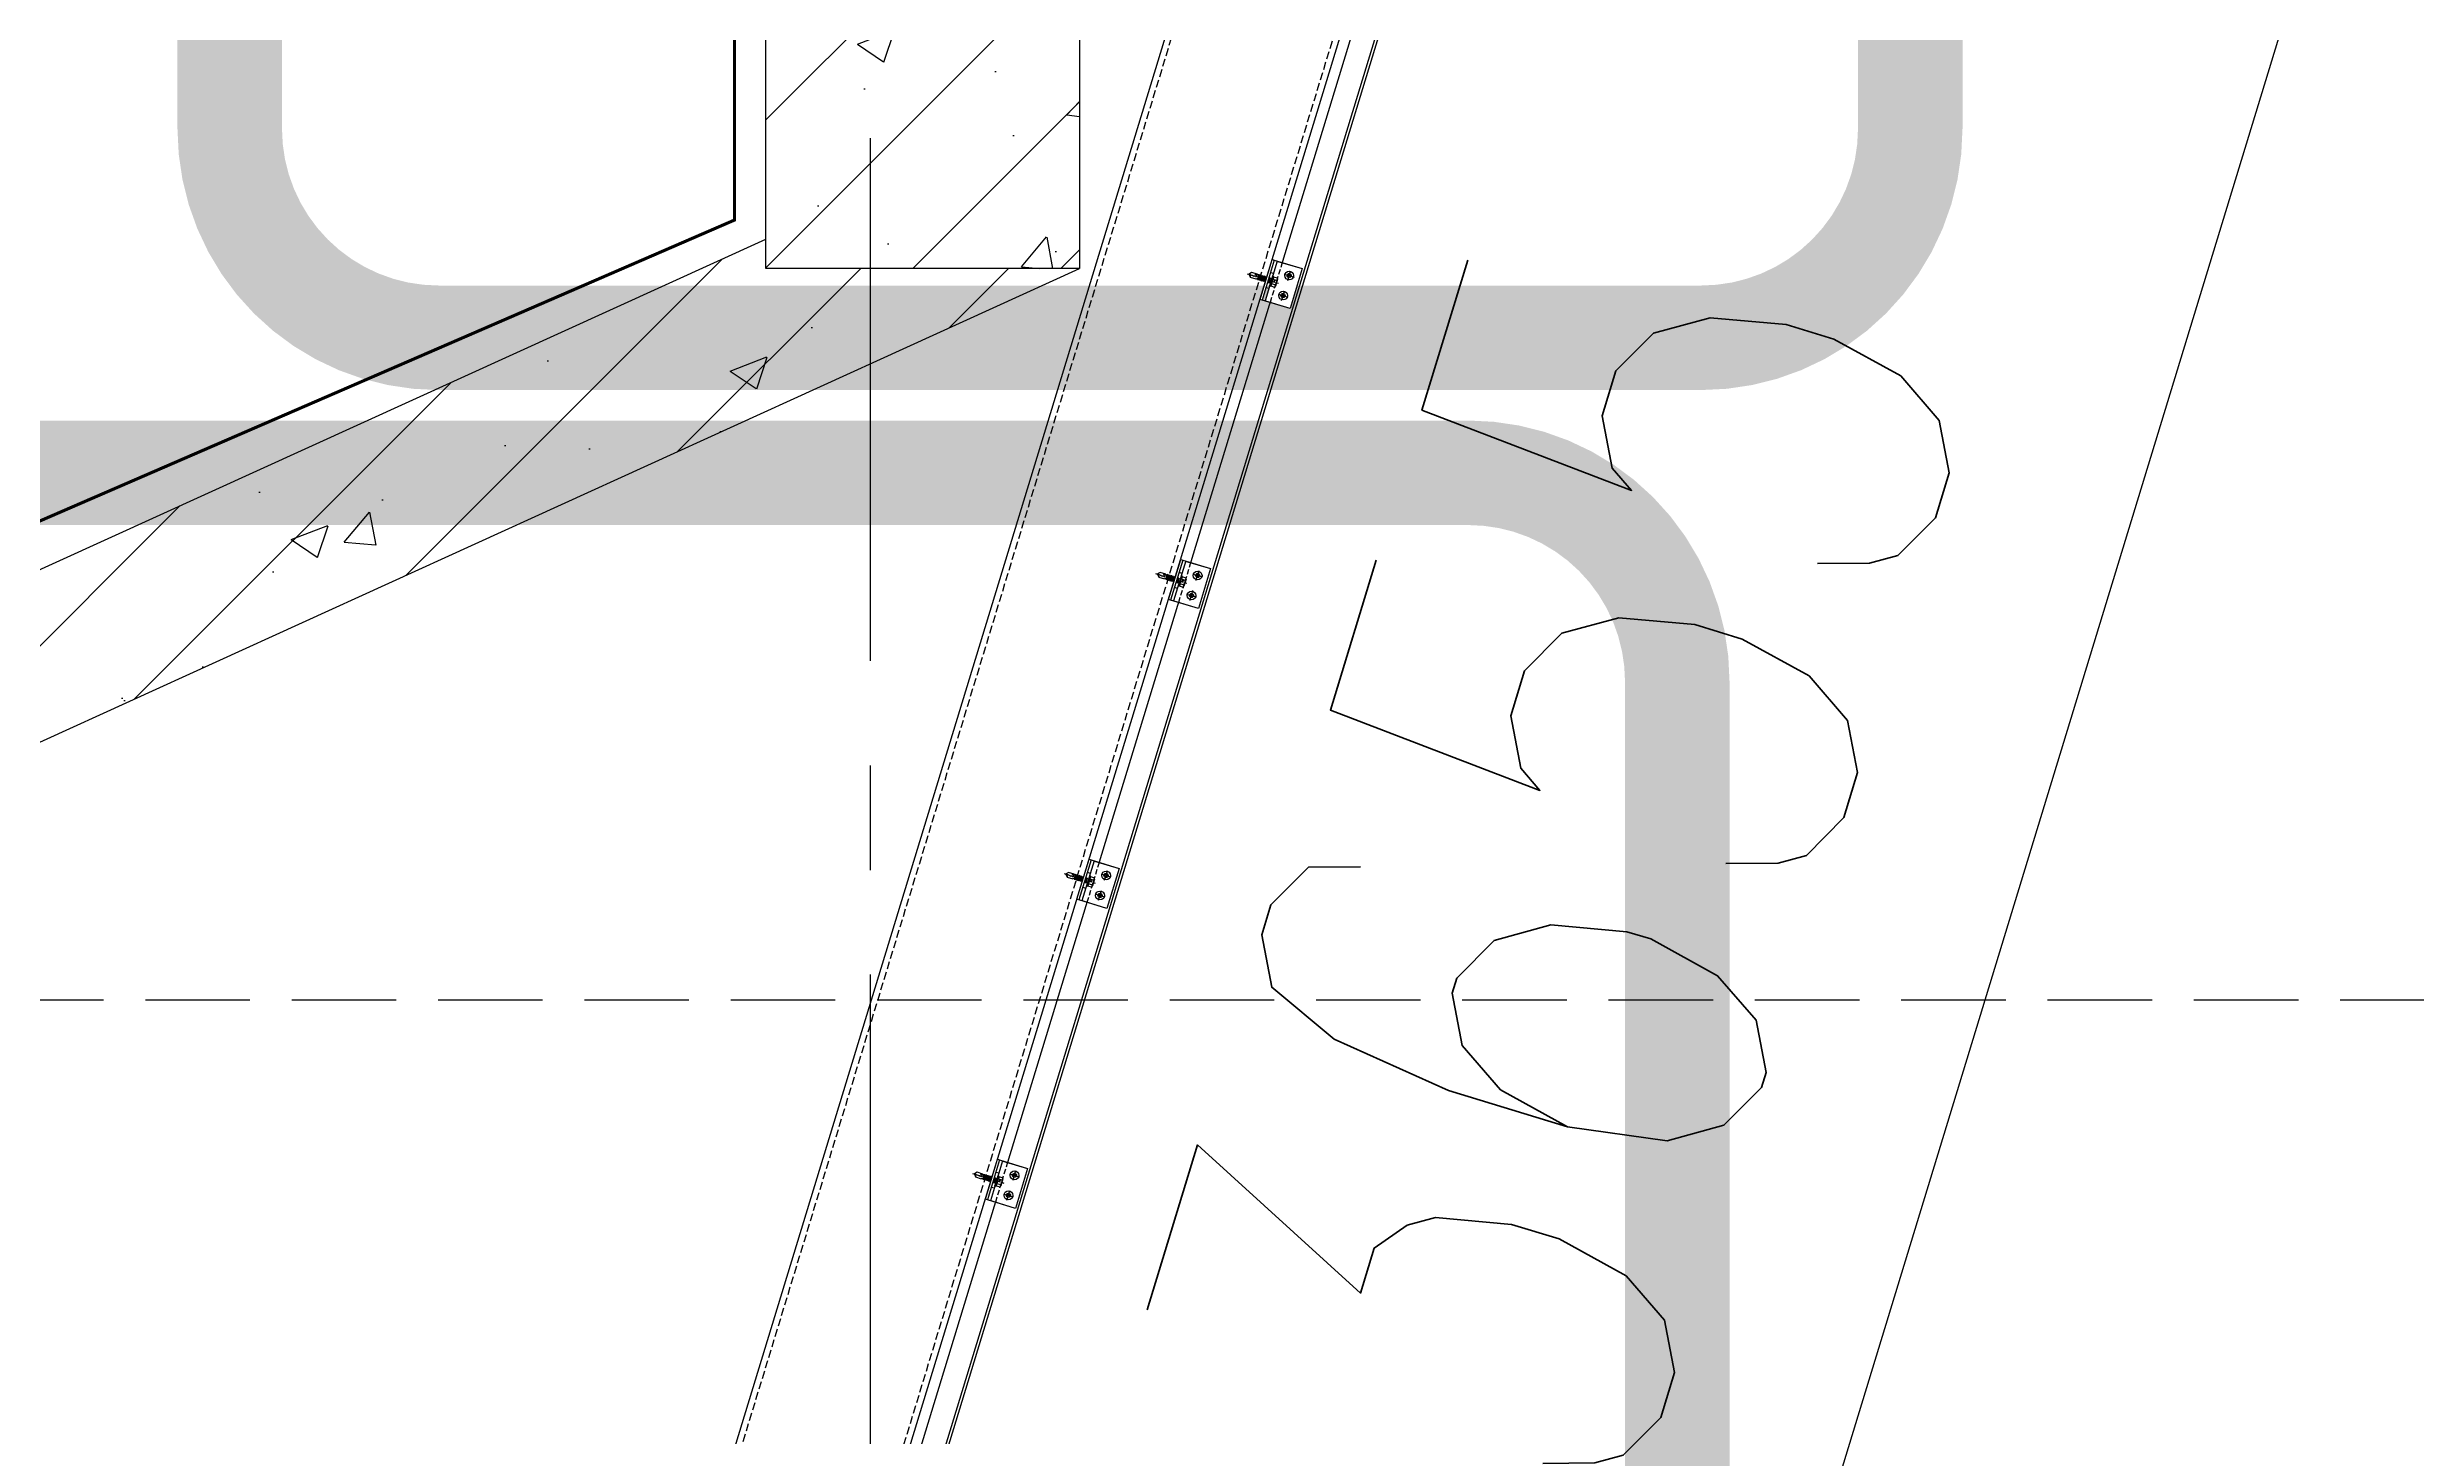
# Model space of a CAD drawing. Extents: x 220580 to 2027826, y -309201 to 71987.
# Drawn here: x 291004 to 293271, y -153197 to -151868 of the extents above; entities that cross this region are included whole.
import ezdxf
from ezdxf.enums import TextEntityAlignment as Align

# ---------------------------------------------------------------- set-up
doc = ezdxf.new("R2010")
doc.units = 0
for name, pattern in [('CENTER', [2, 1.25, -0.25, 0.25, -0.25]), ('DASH', [0.35, 0.25, -0.1]), ('ZN-CENTER', [2, 1.25, -0.25, 0.25, -0.25]), ('ZN-DASH', [0.35, 0.25, -0.1]), ('ZN-DOT', [0.25, 0, -0.25])]:
    doc.linetypes.add(name, pattern=pattern)
for name, color, linetype in [('!ZN1-填充-8', 8, 'Continuous'), ('!ZN3-铝板幕墙-3', 3, 'Continuous'), ('!ZN4-辅助材料-1', 1, 'Continuous'), ('!ZN4-配件-11', 11, 'Continuous'), ('!ZN5-钢材投影-40', 40, 'Continuous'), ('!ZN5-铝材投影-112', 112, 'Continuous'), ('!ZN6-层高线-8', 8, 'ZN-DOT'), ('!ZN6-虚线-8', 8, 'ZN-DASH'), ('1 轴线 辅助线', 1, 'CENTER'), ('3索引', 3, 'Continuous'), ('DIM', 173, 'Continuous'), ('S-AXIS', 111, 'Continuous'), ('S-SHAPE', 51, 'Continuous')]:
    doc.layers.add(name, color=color, linetype=linetype)
doc.styles.add('DHTEXT-1', font='ROMANS.shx', dxfattribs={"width": 0.7, "bigfont": 'CHINESE.shx'})
doc.dimstyles.new('ZN3', dxfattribs={"dimscale": 3, "dimtxt": 2.5, "dimasz": 1.5, "dimexe": 1, "dimexo": 2, "dimgap": 0.9, "dimtad": 1, "dimdec": 0, "dimdsep": 46, "dimtxsty": 'DHTEXT-1', "dimblk": 'ARCHTICK', "dimcen": 2.5, "dimclrd": 173, "dimclre": 173, "dimclrt": 7, "dimazin": 2, "dimtfac": 1, "dimtix": 1, "dimtmove": 2, "dimatfit": 3, "dimfxl": 0, "dimarcsym": 0})

# ---------------------------------------------------------------- blocks, each defined once
blk = doc.blocks.new('*U1824')
at = {"color": 0, "linetype": 'ZN-CENTER', "ltscale": 3}
blk.add_line((23.99999999999994, 2.188255855140087e-07), (-7.276562432845615, -1.533137051807418e-07), dxfattribs=at)
at = {"ltscale": 10}
for p, q in [((-5.449999999999818, -3.464101413275086), (-5.449999999999818, 3.464101817001181)), ((-1.015572715537019, 4.618802355381165), (-4.949999999997999, 4.618802355381165)), ((-1.015583010001137, 2.309401278621424), (-4.949999999997999, 2.309401278624835)), ((-0.5504878062047283, -5.115541284646254), (-0.5504878062065472, 5.115530008962667)), ((-0.1698801084603474, 5.480866579516958), (1.167940990853822e-05, 4.83959058622783)), ((0, -4.839613541317005), (0, 4.8396139450431)), ((0, 2.084999581674395), (14.28830168384373, 2.085001969002848)), ((1.419619596213958, 2.729999885991237), (2.200602679755074, -2.730000114008757)), ((3.219619596213958, 2.729999881768008), (4.000602679755074, -2.730000118231986)), ((5.019619596213958, 2.729999877544779), (5.800602679755074, -2.730000122455214)), ((6.819619596213958, 2.729999873321551), (7.600602679755074, -2.730000126678443)), ((8.619619596213958, 2.729999869098322), (9.400602679755075, -2.730000130901672)), ((10.41961959621396, 2.729999864875094), (11.20060267975507, -2.7300001351249)), ((12.21961959621396, 2.729999860651865), (13.00060267975507, -2.730000139348129)), ((-1.015583010002956, -2.30940087489533), (-4.94999999999618, -2.30940087489874)), ((-1.015583010001137, -4.618801951655071), (-4.949999999999818, -4.618801951654161)), ((-0.1698801084603474, -5.480877855198726), (1.167940990853822e-05, -4.839601861909371)), ((14.28834179297628, -2.085001744372565), (0, -2.084999717997933))]:
    blk.add_line(p, q, dxfattribs=at)
for points in [[(1.828211756127738, -2.085000114008789), (1.047228672586622, 2.084999885991241), (1.419619596213901, 2.729999885991095), (1.792010519841123, 2.084999885991241), (2.57299360338241, -2.085000114008761), (2.200602679755074, -2.730000114008771)], [(3.628211756127738, -2.085000118232018), (2.847228672586622, 2.084999881768012), (3.219619596213901, 2.729999881767866), (3.592010519841123, 2.084999881768012), (4.37299360338241, -2.085000118231989), (4.000602679755074, -2.730000118232)], [(5.428211756127738, -2.085000122455247), (4.647228672586622, 2.084999877544783), (5.019619596213901, 2.729999877544637), (5.392010519841123, 2.084999877544783), (6.17299360338241, -2.085000122455218), (5.800602679755074, -2.730000122455229)], [(7.228211756127738, -2.085000126678475), (6.447228672586622, 2.084999873321555), (6.819619596213901, 2.729999873321409), (7.192010519841123, 2.084999873321555), (7.97299360338241, -2.085000126678447), (7.600602679755074, -2.730000126678457)], [(9.028211756127739, -2.085000130901704), (8.247228672586623, 2.084999869098326), (8.619619596213902, 2.72999986909818), (8.992010519841124, 2.084999869098326), (9.77299360338241, -2.085000130901676), (9.400602679755075, -2.730000130901686)], [(10.82821175612774, -2.085000135124933), (10.04722867258662, 2.084999864875098), (10.4196195962139, 2.729999864874951), (10.79201051984112, 2.084999864875098), (11.57299360338241, -2.085000135124904), (11.20060267975507, -2.730000135124914)], [(12.62821175612774, -2.085000139348161), (11.84722867258662, 2.084999860651869), (12.2196195962139, 2.729999860651723), (12.59201051984112, 2.084999860651869), (13.37299360338241, -2.085000139348133), (13.00060267975507, -2.730000139348143)]]:
    blk.add_lwpolyline(points, close=True, dxfattribs=at)
for points in [[(14.28755614132959, -2.084999790480305, -0.414213562373095), (14.44551068678416, -2.242954335934877), (14.44551068678416, -2.321931608662732), (20.17706341883141, -2.321931608662732), (21.99999672497771, -0.2620664843346907), (21.99999672497771, 0.2620669033741529), (20.1770634188305, 2.321932027703048), (14.44551068678416, 2.321932027703616), (14.44551068678416, 2.242954754974284, -0.414213562373095), (14.28755614132959, 2.085000209519654)], [(16.51287844574838, -2.321931608662732), (16.35611659158181, -1.195959136936376), (15.82661205339483, -1.523970797760166, -0.5304615897786895), (15.03442566961419, -1.169417307181045), (14.81075563571315, 0.0990784896746442, -0.6513157956771675), (15.47433833661651, 0.5440859063701903), (16.0012324895205, 0.2109028390927443), (16.76803563861736, 0.6608451827776259), (21.99999672497771, -0.2620664843346907, -0.2012259957209903), (20.1770634188305, 2.321932027703048)]]:
    blk.add_lwpolyline(points, format="xyb", dxfattribs=at)
for centre, radius, start, end in [((-3.866666666665878, 3.464101817001181), 1.583333333333237, 133.1735511071865, 226.8264488928781), ((0.1333333333341216, 2.018612281773358e-07), 5.583333333333248, 155.5673023206315, 204.4326976793683), ((0.06775032333098352, 3.464101817001181), 1.583333333333237, 133.1735511071865, 226.8264488928781), ((4.067750323330984, 2.018612281773358e-07), 5.583333333333248, 155.5673023206315, 204.4326976793683), ((7.477939400387186, -2.867559875829768), 11.3218976996017, 132.4921501626091, 138.6063620026382), ((-3.866666666665878, -3.464101413275086), 1.583333333333237, 133.1735511071865, 226.8264488927399), ((0.06775032333098352, -3.464101413275086), 1.583333333333237, 133.1735511071865, 226.8264488927399), ((7.477939400387186, 2.867548600148227), 11.3218976996017, 221.3935592101043, 227.5078498373909)]:
    blk.add_arc(centre, radius, start, end, dxfattribs=at)
at = {"layer": 'Defpoints', "color": 0, "ltscale": 10, "style": 'DHTEXT-1', "width": 0.7}
blk.add_text('5.5', height=1, rotation=90, dxfattribs=at).set_placement((-2.461643067588102, -0.9299515093815011), align=Align.CENTER)
blk = doc.blocks.new('*U2097')
at = {"color": 0, "linetype": 'CENTER', "ltscale": 3}
for p, q in [((4.884923076923078, 5.329070518200751e-14), (-4.884923076923078, 5.329070518200751e-14)), ((0, 4.884923076923094), (0, -4.884923076923026))]:
    blk.add_line(p, q, dxfattribs=at)
at = {"linetype": 'ByBlock', "ltscale": 10}
for radius in [4.2, 2, 1.225]:
    blk.add_circle((0, 5.329070518200751e-14), radius, dxfattribs=at)
blk = doc.blocks.new('*U1915')
at = {"ltscale": 0.125}
blk.add_wipeout([(-20, -30.000000000020236), (20, -30.000000000020236), (19.999999999999996, -5), (-20.000000000000004, -4.999999999971351)], dxfattribs=at).dxf.layer = '!ZN6-虚线-8'
at = {"layer": '!ZN1-填充-8'}
h = blk.add_hatch(dxfattribs=at)
h.set_pattern_fill('NET3', color=256, scale=0.75, angle=180, style=0)
h.set_pattern_definition([(180, (-1731.7059275028, 294.7401969027198), (-2.916190190469635e-16, -2.38125), []), (240, (-1731.7059275028, 294.7401969027198), (2.062222992761694, -1.190625), []), (299.9999999999999, (-1731.7059275028, 294.7401969027198), (2.062222992761694, 1.190624999999999), [])])
h.paths.add_polyline_path([(20, 0), (-20, 0), (-20, -2), (20, -2)])
at = {"layer": '!ZN5-铝材投影-112'}
blk.add_lwpolyline([(20, -2), (-20, -2), (-20, -30.00000000002228), (20, -30.00000000002228)], close=True, dxfattribs=at)
at = {"layer": '!ZN6-虚线-8', "color": 8, "linetype": 'ZN-DASH', "ltscale": 20}
blk.add_line((-20, -10.00004941924908), (20, -10.00004941924908), dxfattribs=at)
at = {"layer": '!ZN6-虚线-8', "linetype": 'ZN-DASH', "ltscale": 10}
for p, q in [((-7.5, -5), (-7.500000000007276, -2.000000000001364)), ((7.5, -5.000000000029274), (7.500000000017053, -2.000000000030639))]:
    blk.add_line(p, q, dxfattribs=at)
at = {"layer": '!ZN4-配件-11', "color": 1, "xscale": -1, "rotation": 270}
for name, p in [('*U1824', (0, -4.999999999985675)), ('*U2097', (-10, -20.00000000002228)), ('*U2097', (9.999999999976126, -20.00000000001597))]:
    blk.add_blockref(name, p, dxfattribs=at)
at = {"ltscale": 0.25}
blk.add_wipeout([(20, 7.105427357601002e-15), (20, -2.000000000001357), (-20, -2.000000000001357), (-20, 7.105427357601002e-15)], dxfattribs=at).dxf.layer = '!ZN4-辅助材料-1'
at = {"layer": '!ZN4-辅助材料-1'}
blk.add_lwpolyline([(20, 0), (-20, 0), (-20, -2), (20, -2)], close=True, dxfattribs=at)
at = {"layer": '!ZN5-铝材投影-112', "ltscale": 0.25}
blk.add_line((-20, -5), (20, -5), dxfattribs=at)
blk = doc.blocks.new('20250825140909')
at = {"layer": 'S-AXIS'}
h = blk.add_hatch(dxfattribs=at)
h.set_pattern_fill('AN31C', color=8, scale=500)
h.set_pattern_definition([(45, (21170.3697033124, -828479.2702183069), (-70.71067811865477, 70.71067811865477), []), (49.99999999999999, (21170.3697033124, -828479.2702183069), (358.6300913003767, -31.37606749129757), [37.5, -412.5]), (355, (21170.3697033124, -828479.2702183069), (-69.37566680649998, 376.0960668500059), [30, -330]), (100.4514, (21200.25554331241, -828481.884888307), (289.2546908570108, 344.7197710304768), [31.870095, -350.571056]), (46.18420000000001, (21170.3697033124, -828379.2702183069), (533.6205243128221, -82.759507164509), [56.25, -618.75]), (96.6356, (21214.83807581238, -828386.1668718071), (467.3313527743517, 487.0589354502209), [47.805144, -525.8565]), (351.1842, (21170.3697033124, -828379.2702183069), (467.3309725668137, 487.0593004626623), [45, -495]), (21, (21220.3697033124, -828404.2702183069), (298.4535260592308, -201.3094453326694), [37.5, -412.5]), (326.0000000000001, (21220.3697033124, -828404.2702183069), (121.6576659607909, 362.5750225234265), [30, -330]), (71.4514, (21245.2408198124, -828421.0460213069), (420.111314290745, 161.2652483549761), [31.870095, -350.571056]), (37.50000000000001, (21170.3697033124, -828479.2702183069), (6.079927658645317, 166.4469269156557), [0, -326, 0, -335, 0, -331.25]), (7.499999999999999, (21170.3697033124, -828479.2702183069), (131.5347687210743, 197.2058559411801), [0, -191, 0, -318.5, 0, -126.25]), (327.5, (21058.8697033124, -828479.2702183069), (266.9112180862044, -11.27743586718985), [0, -125, 0, -390, 0, -517.5]), (317.5, (21008.8697033124, -828479.2702183069), (291.5930846711931, 50.05249116615885), [0, -162.5, 0, -259, 0, -367.5])])
h.paths.add_polyline_path([(200.0000136785675, 13950), (50.00001367856748, 13950), (-99.99998632143252, 13950), (-99.99998632143252, 13200), (200.0000136785675, 13200)])
at = {"layer": '!ZN3-铝板幕墙-3'}
for points in [[(-2243.143583288649, 4974.999999999651), (-2118.507292612921, 4974.999999999651), (770.5035670360085, 14439.00112882009)], [(-2096.007292612921, 4971.642270442127), (794.0285581601202, 14439.00112882009)], [(-2093.507292612921, 4971.269189380168), (796.6424460627604, 14439.00112882009)]]:
    blk.add_lwpolyline(points, dxfattribs=at)
at = {"layer": '!ZN5-钢材投影-40'}
for p, q in [((-1534.830248414073, 6921.296442130115), (767.4747276788112, 14463.33001388336)), ((-1687.858999031247, 6968.010481610225), (597.5929698239779, 14454.83592599066))]:
    blk.add_line(p, q, dxfattribs=at)
at = {"layer": '!ZN6-虚线-8', "ltscale": 30}
for p, q in [((-1540.568826562259, 6923.048218610609), (761.1041617592564, 14463.0114855874)), ((-1682.120420883119, 6966.258705129731), (603.9635357435327, 14455.15445428662))]:
    blk.add_line(p, q, dxfattribs=at)
at = {"color": 4, "linetype": 'ZN-DASH', "ltscale": 30, "const_width": 3}
blk.add_lwpolyline([(-129.9999863214325, 13900.00000087384), (-129.9999863214325, 13246.30193393538), (-1471.656200154684, 12665.08775665241)], dxfattribs=at)
at = {"layer": 'S-SHAPE'}
blk.add_lwpolyline([(-99.99998632143252, 13950), (200.0000136785675, 13950), (200.0000136785675, 13200), (-99.99998632143252, 13200)], close=True, dxfattribs=at)
blk.add_lwpolyline([(-1699.999992646102, 12500), (-99.99998632143252, 13228.15492602088)], dxfattribs=at)
at = {"xscale": -1, "rotation": 73.02450059439599}
for p in [(378.6030448320089, 13189.44001338826), (291.01422080677, 12902.51110598107), (203.4253967815894, 12615.58219857389), (115.8365727564087, 12328.6532911667)]:
    blk.add_blockref('*U1915', p, dxfattribs=at)
at = {"layer": 'S-AXIS'}
h = blk.add_hatch(dxfattribs=at)
h.set_pattern_fill('AN31C', color=8, scale=500)
h.set_pattern_definition([(45, (21170.3697033124, -828429.2702183069), (-70.71067811865477, 70.71067811865477), []), (49.99999999999999, (21170.3697033124, -828429.2702183069), (358.6300913003767, -31.37606749129757), [37.5, -412.5]), (355, (21170.3697033124, -828429.2702183069), (-69.37566680649998, 376.0960668500059), [30, -330]), (100.4514, (21200.25554331241, -828431.884888307), (289.2546908570108, 344.7197710304768), [31.870095, -350.571056]), (46.18420000000001, (21170.3697033124, -828329.2702183069), (533.6205243128221, -82.759507164509), [56.25, -618.75]), (96.6356, (21214.83807581238, -828336.1668718071), (467.3313527743517, 487.0589354502209), [47.805144, -525.8565]), (351.1842, (21170.3697033124, -828329.2702183069), (467.3309725668137, 487.0593004626623), [45, -495]), (21, (21220.3697033124, -828354.2702183069), (298.4535260592308, -201.3094453326694), [37.5, -412.5]), (326.0000000000001, (21220.3697033124, -828354.2702183069), (121.6576659607909, 362.5750225234265), [30, -330]), (71.4514, (21245.2408198124, -828371.0460213069), (420.111314290745, 161.2652483549761), [31.870095, -350.571056]), (37.50000000000001, (21170.3697033124, -828429.2702183069), (6.079927658645317, 166.4469269156557), [0, -326, 0, -335, 0, -331.25]), (7.499999999999999, (21170.3697033124, -828429.2702183069), (131.5347687210743, 197.2058559411801), [0, -191, 0, -318.5, 0, -126.25]), (327.5, (21058.8697033124, -828429.2702183069), (266.9112180862044, -11.27743586718985), [0, -125, 0, -390, 0, -517.5]), (317.5, (21008.8697033124, -828429.2702183069), (291.5930846711931, 50.05249116615885), [0, -162.5, 0, -259, 0, -367.5])])
h.paths.add_polyline_path([(-1699.999992646102, 12500), (-1699.999992646102, 12334.36480601202), (200.0000136785675, 13200), (-99.99998632143252, 13199.99999997334), (-99.99998632143252, 13228.15492602088)])
at = {"layer": 'S-SHAPE'}
blk.add_lwpolyline([(-1699.999992646102, 12334.36480601202), (200.0000226821867, 13199.99999997334)], dxfattribs=at)
blk = doc.blocks.new('_ArchTick')
at = {"color": 0, "linetype": 'ByBlock', "const_width": 0.4}
blk.add_lwpolyline([(-0.5, -0.5), (0.5, 0.5)], dxfattribs=at)
blk = doc.blocks.new('*D546')
at = {"layer": 'Defpoints', "color": 0, "ltscale": 30, "transparency": 16777216}
for p in [(292605.6511619458, -150783.6130824633), (293393.7882110541, -151024.2022859908), (291538.531179323, -154279.3509701898)]:
    blk.add_point(p, dxfattribs=at)
at = {"layer": 'DIM', "color": 173, "linetype": 'ByBlock', "lineweight": -2, "ltscale": 30, "transparency": 16777216}
for p, q in [((292988.2230384888, -150900.3981811636), (293585.0741493256, -151082.5948353409)), ((292326.6682284313, -154519.9401737172), (293393.7882110541, -151024.2022859908)), ((291921.103055866, -154396.1360688901), (292517.9541667028, -154578.3327230674))]:
    blk.add_line(p, q, dxfattribs=at)
at = {"layer": 'DIM', "color": 173, "lineweight": -2, "ltscale": 30, "transparency": 16777216, "xscale": 300, "yscale": 300, "zscale": 300}
for p, rotation in [((293393.7882110541, -151024.2022859908), 73.0245005943945), ((292326.6682284313, -154519.9401737172), 253.0245005943945)]:
    blk.add_blockref('_ArchTick', p, dxfattribs=dict(at, rotation=rotation))
at = {"layer": 'DIM', "color": 7, "ltscale": 30, "transparency": 16777216, "insert": (292448.9634524591, -152646.5272487512), "char_height": 500, "attachment_point": 5, "rotation": 73.0245005943945, "style": 'DHTEXT-1'}
blk.add_mtext('3655', dxfattribs=at)

msp = doc.modelspace()

# ---------------------------------------------------------------- linework, layer by layer
at = {"layer": '3索引', "linetype": 'DASH', "ltscale": 1000, "const_width": 100}
for points in [[(291378.734329477, -150432.1981088564), (292586.5618424388, -150432.1981088564, -0.414213562373095), (292786.5618424388, -150632.1981088564), (292786.5618424388, -151945.7035521928, -0.414213562373095), (292586.5618424388, -152145.7035521928), (291378.734329477, -152145.7035521928, -0.414213562373095), (291178.734329477, -151945.7035521928), (291178.734329477, -150632.1981088564, -0.414213562373095)], [(289680.5748562282, -152274.848028492), (292363.6848783894, -152274.848028492, -0.414213562373095), (292563.6848783894, -152474.848028492), (292563.6848783894, -154687.2494825617, -0.414213562373095), (292363.6848783894, -154887.2494825617), (289680.5748562282, -154887.2494825617, -0.414213562373095), (289480.5748562282, -154687.2494825617), (289480.5748562282, -152474.848028492, -0.414213562373095)]]:
    msp.add_lwpolyline(points, format="xyb", close=True, dxfattribs=at)

# ---------------------------------------------------------------- next in the draw order: block references
at = {"ltscale": 1000}
msp.add_blockref('20250825140909', (291791.6890737582, -165279.3509701894), dxfattribs=at)

# ---------------------------------------------------------------- next in the draw order: linework, layer by layer
at = {"layer": '!ZN6-层高线-8', "linetype": 'DASH', "ltscale": 400}
msp.add_line((297358.0228807887, -152779.3509701895), (286319.6129471196, -152779.3509701895), dxfattribs=at)
at = {"layer": '1 轴线 辅助线', "ltscale": 400}
msp.add_line((291791.6890737584, -168454.8793497246), (291791.6890737589, -148390.8257198756), dxfattribs=at)

# ---------------------------------------------------------------- next in the draw order: dimensions: what is measured, and where the dimension line sits
at = {"layer": 'DIM', "ltscale": 30}
dim = msp.add_aligned_dim(p1=(291538.5311793231, -154279.3509701898), p2=(292605.6511619459, -150783.6130824633), distance=-824.0407593262628, dimstyle='ZN3', override={"dimscale": 200}, dxfattribs=at)
dim.commit()
dim.dimension.update_dxf_attribs({"geometry": '*D546', "text_midpoint": (292448.9634524591, -152646.5272487512)})

doc.saveas('drawing.dxf')
